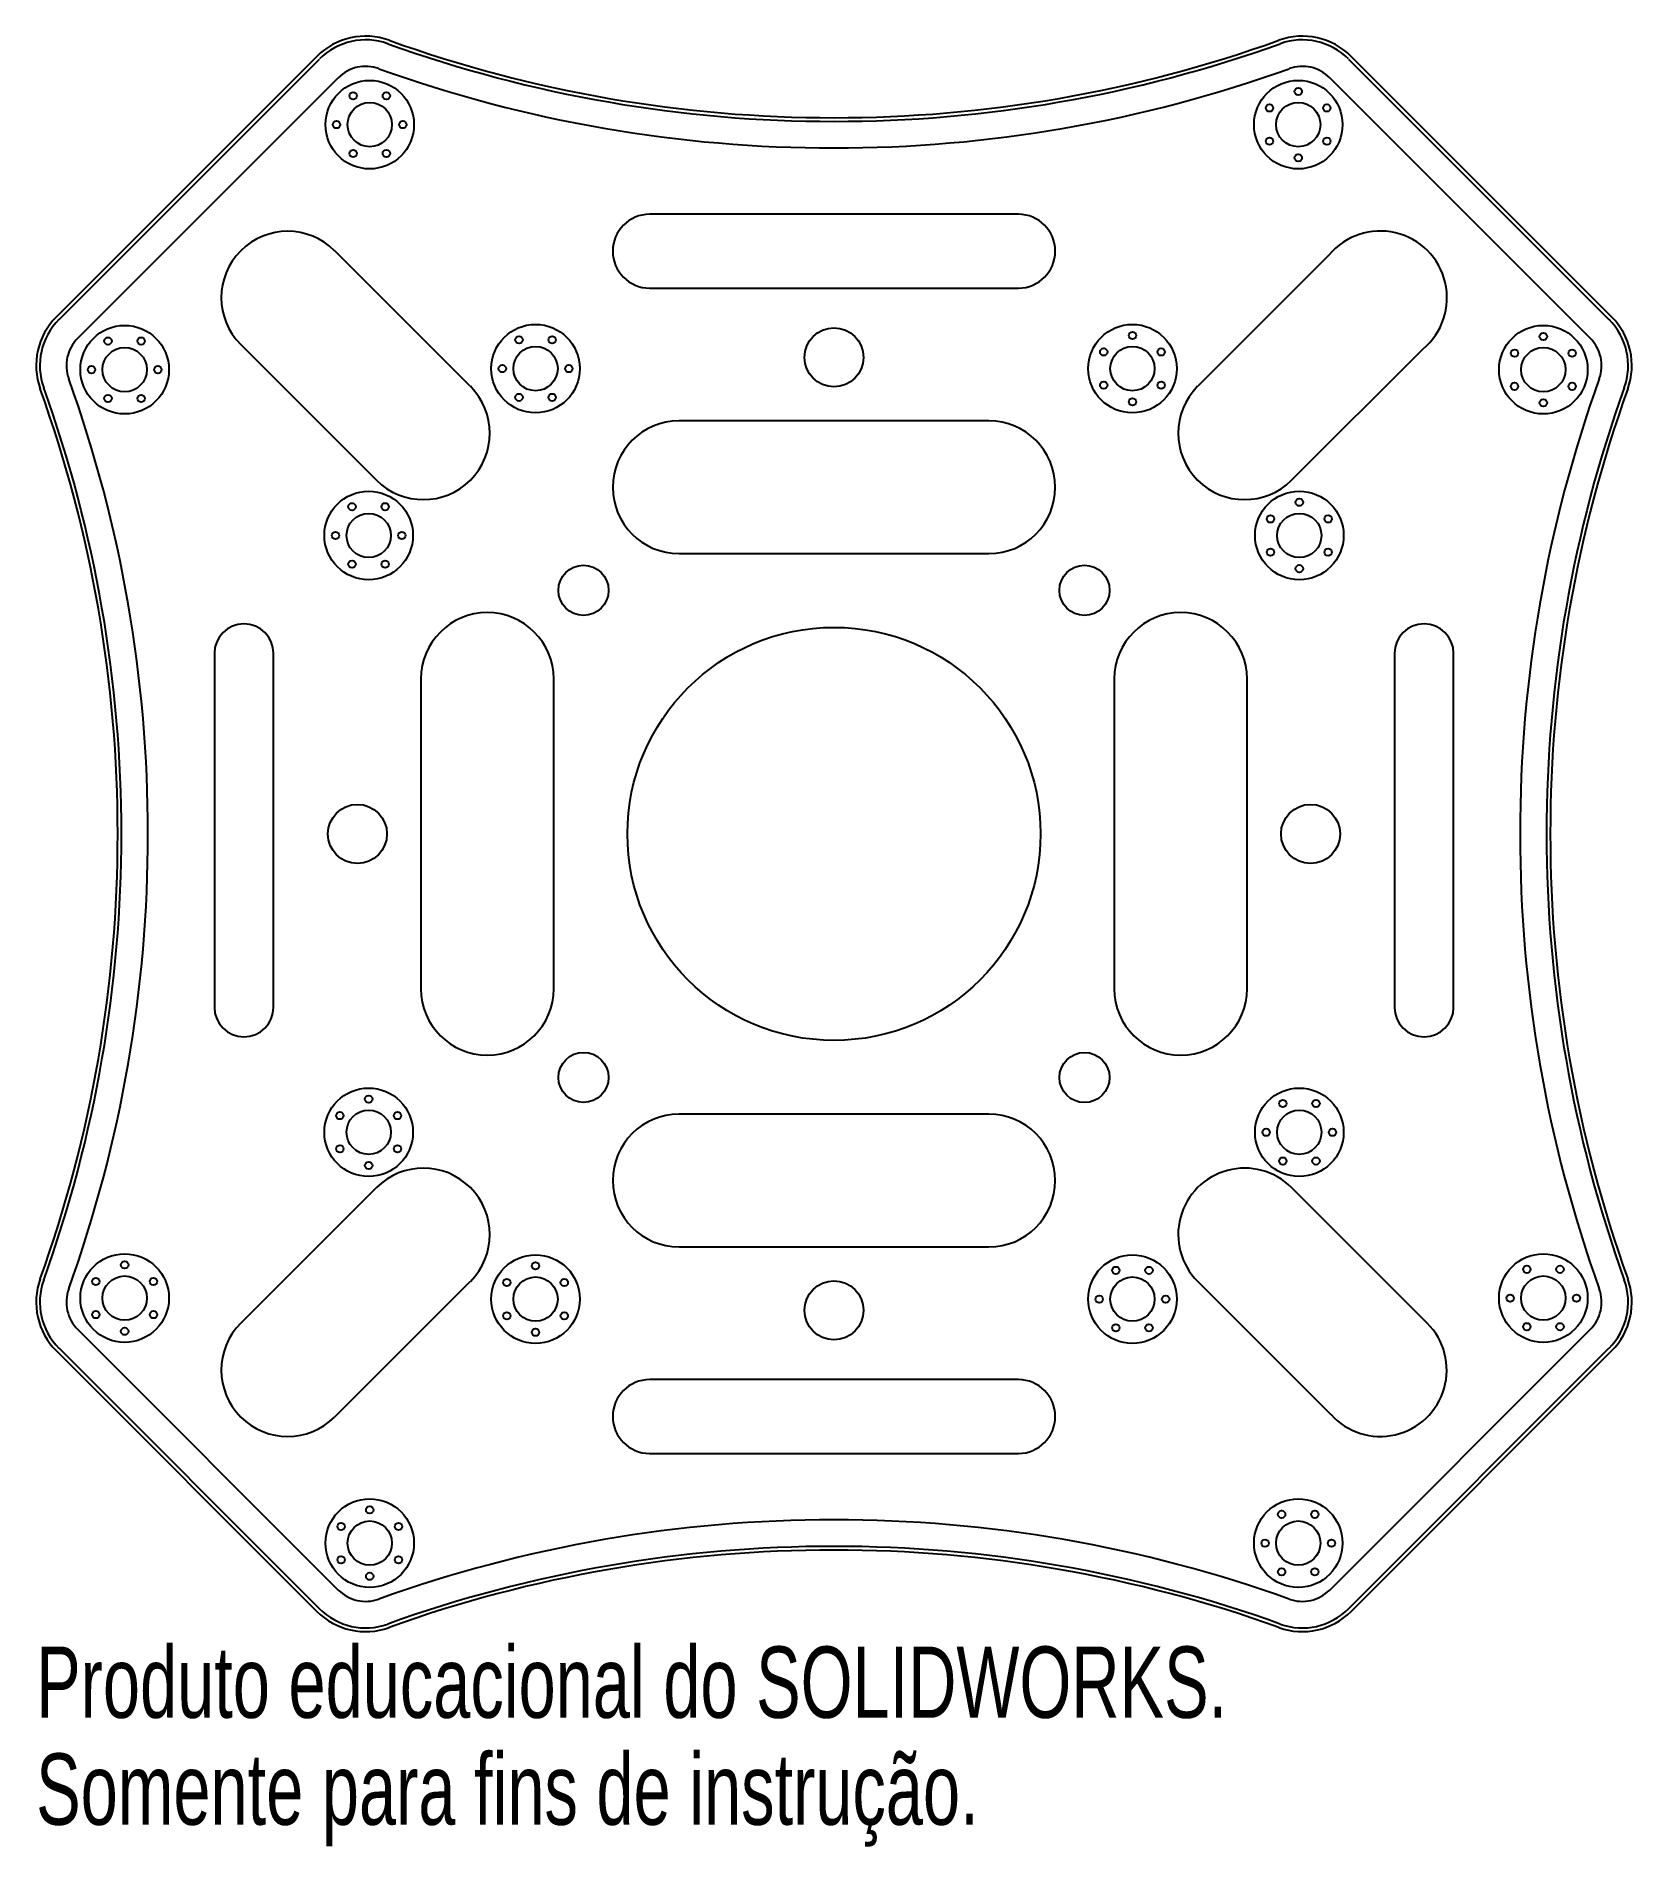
# Model space of a CAD drawing. Header units: millimetres. Extents: x -54 to 54, y -69 to 54.
import ezdxf

# ---------------------------------------------------------------- set-up
doc = ezdxf.new("R2010")
doc.units = ezdxf.units.MM
doc.styles.add('SLDTEXTSTYLE0', font='TXT', dxfattribs={"width": 0.7})

msp = doc.modelspace()

# ---------------------------------------------------------------- linework, layer by layer
at = {"color": 7, "linetype": 'Continuous', "lineweight": 25}
for p, q in [((-35.05, 52.71), (-52.71, 35.05)), ((-52.53, 34.87), (-34.87, 52.53)), ((34.87, 52.53), (52.53, 34.87)), ((52.71, 35.05), (35.05, 52.71)), ((-51.26, 33.6), (-33.6, 51.26)), ((33.6, 51.26), (51.26, 33.6)), ((12.5, 42), (-12.5, 42)), ((-24.65, 30.34), (-33.84, 39.53)), ((33.55, 39.23), (24.65, 30.34)), ((-12.5, 37), (12.5, 37)), ((-40.21, 33.17), (-31.01, 23.97)), ((31.01, 23.97), (39.91, 32.87)), ((10.5, 28), (-10.5, 28)), ((-10.5, 19), (10.5, 19)), ((-42, 12.24), (-42, -11.76)), ((-38, -11.76), (-38, 12.24)), ((38, 12.24), (38, -11.76)), ((42, -11.76), (42, 12.24)), ((-28, 10.5), (-28, -10.5)), ((-19, -10.5), (-19, 10.5)), ((19, 10.5), (19, -10.5)), ((28, -10.5), (28, 10.5)), ((10.5, -19), (-10.5, -19)), ((-31.01, -23.97), (-40.21, -33.17)), ((40.21, -33.17), (31.01, -23.97)), ((-10.5, -28), (10.5, -28)), ((-33.84, -39.53), (-24.65, -30.34)), ((24.65, -30.34), (33.68, -39.36)), ((-51.26, -33.6), (-33.6, -51.26)), ((33.6, -51.26), (51.26, -33.6)), ((-52.71, -35.05), (-35.05, -52.71)), ((-52.53, -34.87), (-34.87, -52.53)), ((34.87, -52.53), (52.53, -34.87)), ((35.05, -52.71), (52.71, -35.05)), ((12.5, -37), (-12.5, -37)), ((-12.5, -42), (12.5, -42))]:
    msp.add_line(p, q, dxfattribs=at)
for centre, radius in [((-31.47, 48.08), 3), ((31.47, 48.08), 3), ((31.47, 50.33), 0.25), ((-31.47, 48.08), 1.5), ((-32.59, 50.03), 0.25), ((-30.34, 50.03), 0.25), ((29.52, 49.21), 0.25), ((31.47, 48.08), 1.5), ((33.41, 49.21), 0.25), ((-33.72, 48.08), 0.25), ((-29.22, 48.08), 0.25), ((29.52, 46.96), 0.25), ((33.41, 46.96), 0.25), ((-32.59, 46.13), 0.25), ((-30.34, 46.13), 0.25), ((31.47, 45.83), 0.25), ((-48.08, 31.47), 3), ((-20.23, 31.54), 3), ((20.23, 31.54), 3), ((48.08, 31.47), 3), ((-49.21, 33.41), 0.25), ((-46.96, 33.41), 0.25), ((-21.35, 33.49), 0.25), ((-19.1, 33.49), 0.25), ((0, 32.3), 2), ((20.23, 33.79), 0.25), ((48.08, 33.72), 0.25), ((-48.08, 31.47), 1.5), ((-20.23, 31.54), 1.5), ((18.28, 32.67), 0.25), ((20.23, 31.54), 1.5), ((22.18, 32.67), 0.25), ((46.13, 32.59), 0.25), ((48.08, 31.47), 1.5), ((50.03, 32.59), 0.25), ((-50.33, 31.47), 0.25), ((-45.83, 31.47), 0.25), ((-22.48, 31.54), 0.25), ((-17.98, 31.54), 0.25), ((-49.21, 29.52), 0.25), ((-46.96, 29.52), 0.25), ((-21.35, 29.59), 0.25), ((-19.1, 29.59), 0.25), ((18.28, 30.42), 0.25), ((20.23, 29.29), 0.25), ((22.18, 30.42), 0.25), ((46.13, 30.34), 0.25), ((48.08, 29.22), 0.25), ((50.03, 30.34), 0.25), ((-31.54, 20.23), 3), ((-32.67, 22.18), 0.25), ((-30.42, 22.18), 0.25), ((31.54, 20.23), 3), ((31.54, 22.48), 0.25), ((-31.54, 20.23), 1.5), ((29.59, 21.35), 0.25), ((31.54, 20.23), 1.5), ((33.49, 21.35), 0.25), ((-33.79, 20.23), 0.25), ((-29.29, 20.23), 0.25), ((-32.67, 18.28), 0.25), ((-30.42, 18.28), 0.25), ((29.59, 19.1), 0.25), ((33.49, 19.1), 0.25), ((-16.98, 16.51), 1.7), ((16.98, 16.51), 1.7), ((31.54, 17.98), 0.25), ((0, 0), 14), ((-32.3, 0), 2), ((32.3, 0), 2), ((-16.98, -16.51), 1.7), ((16.98, -16.52), 1.7), ((-31.54, -20.23), 3), ((-31.54, -17.98), 0.25), ((31.54, -20.23), 3), ((30.42, -18.28), 0.25), ((32.67, -18.28), 0.25), ((-33.49, -19.1), 0.25), ((-31.54, -20.23), 1.5), ((-29.59, -19.1), 0.25), ((31.54, -20.23), 1.5), ((29.29, -20.23), 0.25), ((33.79, -20.23), 0.25), ((-33.49, -21.35), 0.25), ((-29.59, -21.35), 0.25), ((30.42, -22.18), 0.25), ((32.67, -22.18), 0.25), ((-31.54, -22.48), 0.25), ((-48.08, -31.47), 3), ((-48.08, -29.22), 0.25), ((-20.23, -31.54), 3), ((-20.23, -29.29), 0.25), ((20.23, -31.54), 3), ((19.1, -29.59), 0.25), ((21.35, -29.59), 0.25), ((48.08, -31.47), 3), ((46.96, -29.52), 0.25), ((49.21, -29.52), 0.25), ((-50.03, -30.34), 0.25), ((-48.08, -31.47), 1.5), ((-46.13, -30.34), 0.25), ((-22.18, -30.42), 0.25), ((-20.23, -31.54), 1.5), ((-18.28, -30.42), 0.25), ((0, -32.3), 2), ((20.23, -31.54), 1.5), ((48.08, -31.47), 1.5), ((17.98, -31.54), 0.25), ((22.48, -31.54), 0.25), ((45.83, -31.47), 0.25), ((50.33, -31.47), 0.25), ((-50.03, -32.59), 0.25), ((-46.13, -32.59), 0.25), ((-22.18, -32.67), 0.25), ((-18.28, -32.67), 0.25), ((-48.08, -33.72), 0.25), ((-20.23, -33.79), 0.25), ((19.1, -33.49), 0.25), ((21.35, -33.49), 0.25), ((46.96, -33.41), 0.25), ((49.21, -33.41), 0.25), ((-31.47, -48.08), 3), ((31.47, -48.08), 3), ((-31.47, -48.08), 1.5), ((-31.47, -45.83), 0.25), ((31.47, -48.08), 1.5), ((30.34, -46.13), 0.25), ((32.59, -46.13), 0.25), ((-33.41, -46.96), 0.25), ((-29.52, -46.96), 0.25), ((29.22, -48.08), 0.25), ((33.72, -48.08), 0.25), ((-33.41, -49.21), 0.25), ((-29.52, -49.21), 0.25), ((-31.47, -50.33), 0.25), ((30.34, -50.03), 0.25), ((32.59, -50.03), 0.25)]:
    msp.add_circle(centre, radius, dxfattribs=at)
for centre, radius, start, end in [((-31.74, 49.4), 4.68, 70.2511, 135), ((31.74, 49.4), 4.68, 45, 109.7489), ((-31.74, 49.4), 4.43, 70.2511, 135), ((0, 137.81), 89.51, 250.2511, 289.7489), ((0, 137.81), 89.26, 250.2511, 289.7489), ((31.74, 49.4), 4.43, 45, 109.7489), ((-31.74, 49.4), 2.63, 70.2511, 135), ((0, 137.81), 91.31, 250.2511, 289.7489), ((31.74, 49.4), 2.63, 45, 109.7489), ((-12.5, 39.5), 2.5, 90, 270), ((12.5, 39.5), 2.5, 270, 90), ((-37.03, 36.35), 4.5, 45, 225), ((37.03, 36.35), 4.52, 309.6607, 140.3393), ((-49.4, 31.74), 4.68, 135, 199.7489), ((-49.4, 31.74), 4.43, 135, 199.7489), ((49.4, 31.74), 4.43, 340.2511, 45), ((49.4, 31.74), 4.68, 340.2511, 45), ((-49.4, 31.74), 2.63, 135, 199.7489), ((49.4, 31.74), 2.63, 340.2511, 45), ((-137.81, 0), 91.31, 340.2511, 19.7489), ((137.81, 0), 91.31, 160.2511, 199.7489), ((-137.81, 0), 89.26, 340.2511, 19.7489), ((-137.81, 0), 89.51, 340.2511, 19.7489), ((-27.83, 27.16), 4.5, 225, 45), ((27.83, 27.16), 4.5, 135, 315), ((137.81, 0), 89.51, 160.2511, 199.7489), ((137.81, 0), 89.26, 160.2511, 199.7489), ((-10.5, 23.5), 4.5, 90, 270), ((10.5, 23.5), 4.5, 270, 90), ((-23.5, 10.5), 4.5, 0, 180), ((23.5, 10.5), 4.5, 0, 180), ((-40, 12.24), 2, 0, 180), ((40, 12.24), 2, 0, 180), ((-23.5, -10.5), 4.5, 180, 0), ((23.5, -10.5), 4.5, 180, 0), ((-40, -11.76), 2, 180, 0), ((40, -11.76), 2, 180, 0), ((-10.5, -23.5), 4.5, 90, 270), ((10.5, -23.5), 4.5, 270, 90), ((-27.83, -27.16), 4.5, 315, 135), ((27.83, -27.16), 4.5, 45, 225.054), ((-49.4, -31.74), 4.68, 160.2511, 225), ((-49.4, -31.74), 4.43, 160.2511, 225), ((49.4, -31.74), 4.43, 315, 19.7489), ((49.4, -31.74), 4.68, 315, 19.7489), ((-49.4, -31.74), 2.63, 160.2511, 225), ((49.4, -31.74), 2.63, 315, 19.7489), ((-37.03, -36.35), 4.5, 135, 315), ((37.03, -36.35), 4.5, 222.0378, 45), ((-12.5, -39.5), 2.5, 90, 270), ((12.5, -39.5), 2.5, 270, 90), ((0, -137.81), 91.31, 70.2511, 109.7489), ((0, -137.81), 89.51, 70.2511, 109.7489), ((0, -137.81), 89.26, 70.2511, 109.7489), ((-31.74, -49.4), 2.63, 225, 289.7489), ((31.74, -49.4), 2.63, 250.2511, 315), ((-31.74, -49.4), 4.68, 225, 289.7489), ((-31.74, -49.4), 4.43, 225, 289.7489), ((31.74, -49.4), 4.68, 250.2511, 315), ((31.74, -49.4), 4.43, 250.2511, 315)]:
    msp.add_arc(centre, radius, start, end, dxfattribs=at)

# ---------------------------------------------------------------- texts
at = {"color": 7, "linetype": 'Continuous', "char_height": 4.8336, "attachment_point": 1, "style": 'SLDTEXTSTYLE0'}
for s, insert in [('Produto educacional do SOLIDWORKS.', (-54.08, -55.09)), ('Somente para fins de instrução.', (-54.08, -62.34))]:
    msp.add_mtext(s, dxfattribs=dict(at, insert=insert))

doc.saveas('drawing.dxf')
